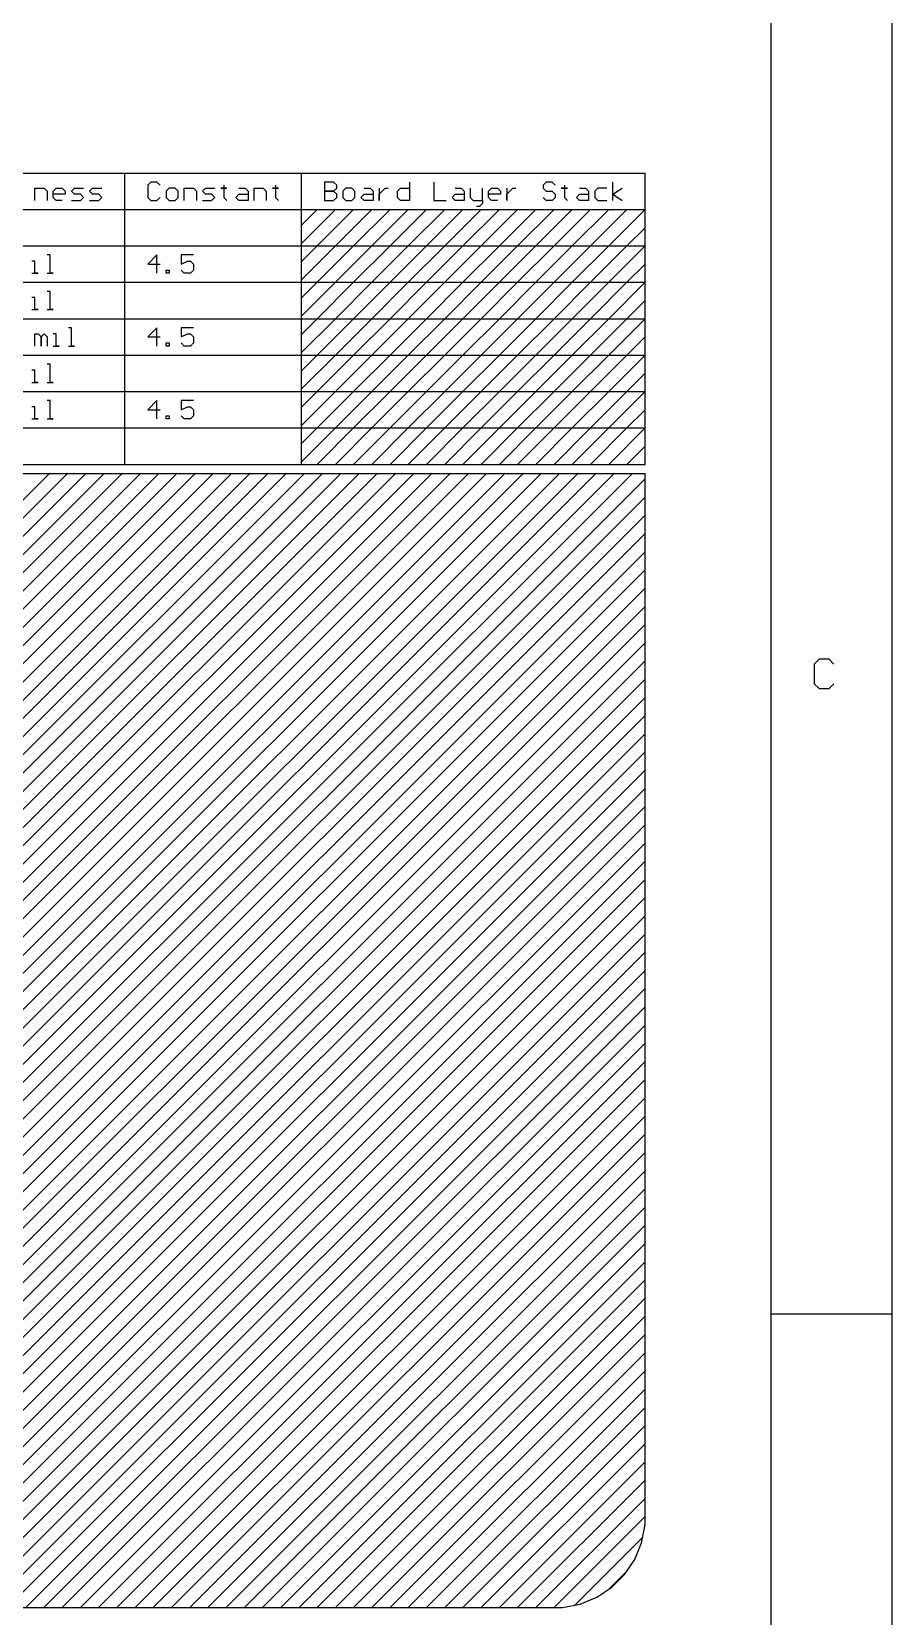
# Model space of a CAD drawing. Header units: millimetres. Extents: x -1.9 to 9.1, y -3.1 to 5.4.
# Drawn here: x 7.664 to 9.081, y -1.434 to 1.177 of the extents above; entities that cross this region are included whole.
import ezdxf

# ---------------------------------------------------------------- set-up
doc = ezdxf.new("R2010")
doc.units = ezdxf.units.MM
doc.header["$MEASUREMENT"] = 0
doc.layers.add('Mechanical11', color=56, linetype='Continuous')
doc.layers.add('Mechanical28', color=56, linetype='Continuous')

msp = doc.modelspace()

# ---------------------------------------------------------------- linework, layer by layer
at = {"layer": 'Mechanical11'}
for p, q in [((9.081, -3.06), (9.081, 5.4396)), ((9.081, -3.06), (9.081, 5.4396)), ((8.8813, -2.8599), (8.8813, 5.2395)), ((8.8813, -2.8599), (8.8813, 5.2395)), ((8.9607, 0.1432), (8.9526, 0.1352)), ((8.9526, 0.1352), (8.9526, 0.1029)), ((8.9768, 0.1432), (8.9607, 0.1432)), ((8.9848, 0.1352), (8.9768, 0.1432)), ((8.9526, 0.1029), (8.9607, 0.0949)), ((8.9607, 0.0949), (8.9768, 0.0949)), ((8.9768, 0.0949), (8.9848, 0.1029)), ((8.8813, -0.9352), (9.081, -0.9352))]:
    msp.add_line(p, q, dxfattribs=at)
at = {"layer": 'Mechanical28'}
for p, q in [((6.2386, 0.9445), (8.674, 0.9445)), ((7.8172, 0.4645), (7.8172, 0.9445)), ((8.1081, 0.4645), (8.1081, 0.9445)), ((8.674, 0.4645), (8.674, 0.9445)), ((7.6693, 0.8995), (7.6693, 0.9195)), ((7.6693, 0.9195), (7.6842, 0.9195)), ((7.6842, 0.9195), (7.6892, 0.9145)), ((7.6892, 0.9145), (7.6892, 0.8995)), ((7.6992, 0.9145), (7.7042, 0.9195)), ((7.6992, 0.9045), (7.6992, 0.9145)), ((7.7042, 0.9195), (7.7142, 0.9195)), ((7.7142, 0.9195), (7.7192, 0.9145)), ((7.7192, 0.9145), (7.7192, 0.9095)), ((7.7292, 0.9145), (7.7342, 0.9195)), ((7.7342, 0.9095), (7.7292, 0.9145)), ((7.7342, 0.9195), (7.7492, 0.9195)), ((7.7592, 0.9145), (7.7642, 0.9195)), ((7.7642, 0.9095), (7.7592, 0.9145)), ((7.7642, 0.9195), (7.7792, 0.9195)), ((7.8602, 0.9295), (7.8552, 0.9245)), ((7.8552, 0.9245), (7.8552, 0.9045)), ((7.8702, 0.9295), (7.8602, 0.9295)), ((7.8752, 0.9245), (7.8702, 0.9295)), ((7.8902, 0.9195), (7.8852, 0.9145)), ((7.8852, 0.9145), (7.8852, 0.9045)), ((7.9002, 0.9195), (7.8902, 0.9195)), ((7.9052, 0.9145), (7.9002, 0.9195)), ((7.9052, 0.9045), (7.9052, 0.9145)), ((7.9152, 0.8995), (7.9152, 0.9195)), ((7.9152, 0.9195), (7.9302, 0.9195)), ((7.9302, 0.9195), (7.9352, 0.9145)), ((7.9352, 0.9145), (7.9352, 0.8995)), ((7.9452, 0.9145), (7.9502, 0.9195)), ((7.9502, 0.9095), (7.9452, 0.9145)), ((7.9502, 0.9195), (7.9652, 0.9195)), ((7.9802, 0.9195), (7.9752, 0.9195)), ((7.9752, 0.9195), (7.9852, 0.9195)), ((7.9802, 0.9245), (7.9802, 0.9195)), ((7.9852, 0.9195), (7.9802, 0.9195)), ((7.9802, 0.9195), (7.9802, 0.9045)), ((8.0052, 0.9195), (8.0152, 0.9195)), ((8.0152, 0.9195), (8.0202, 0.9145)), ((8.0202, 0.9145), (8.0202, 0.8995)), ((8.0302, 0.8995), (8.0302, 0.9195)), ((8.0302, 0.9195), (8.0452, 0.9195)), ((8.0452, 0.9195), (8.0502, 0.9145)), ((8.0502, 0.9145), (8.0502, 0.8995)), ((8.0652, 0.9195), (8.0602, 0.9195)), ((8.0602, 0.9195), (8.0701, 0.9195)), ((8.0652, 0.9245), (8.0652, 0.9195)), ((8.0701, 0.9195), (8.0652, 0.9195)), ((8.0652, 0.9195), (8.0652, 0.9045)), ((8.1461, 0.9295), (8.1461, 0.8995)), ((8.1611, 0.9295), (8.1461, 0.9295)), ((8.1611, 0.9145), (8.1461, 0.9145)), ((8.1461, 0.9145), (8.1611, 0.9145)), ((8.1661, 0.9245), (8.1611, 0.9295)), ((8.1611, 0.9145), (8.1661, 0.9195)), ((8.1661, 0.9095), (8.1611, 0.9145)), ((8.1661, 0.9195), (8.1661, 0.9245)), ((8.1811, 0.9195), (8.1761, 0.9145)), ((8.1761, 0.9145), (8.1761, 0.9045)), ((8.1911, 0.9195), (8.1811, 0.9195)), ((8.1961, 0.9145), (8.1911, 0.9195)), ((8.1961, 0.9045), (8.1961, 0.9145)), ((8.2111, 0.9195), (8.2211, 0.9195)), ((8.2211, 0.9195), (8.2261, 0.9145)), ((8.2261, 0.9145), (8.2261, 0.8995)), ((8.2361, 0.9195), (8.2361, 0.8995)), ((8.2361, 0.9095), (8.2411, 0.9145)), ((8.2411, 0.9145), (8.2461, 0.9195)), ((8.2461, 0.9195), (8.2511, 0.9195)), ((8.2661, 0.9145), (8.2711, 0.9195)), ((8.2661, 0.9045), (8.2661, 0.9145)), ((8.2711, 0.9195), (8.2861, 0.9195)), ((8.2861, 0.9295), (8.2861, 0.8995)), ((8.3261, 0.9295), (8.3261, 0.8995)), ((8.3611, 0.9195), (8.3711, 0.9195)), ((8.3711, 0.9195), (8.3761, 0.9145)), ((8.3761, 0.9145), (8.3761, 0.8995)), ((8.3861, 0.9195), (8.3861, 0.9045)), ((8.4061, 0.8995), (8.4061, 0.9195)), ((8.4161, 0.9145), (8.4211, 0.9195)), ((8.4161, 0.9045), (8.4161, 0.9145)), ((8.4211, 0.9195), (8.4311, 0.9195)), ((8.4311, 0.9195), (8.4361, 0.9145)), ((8.4361, 0.9145), (8.4361, 0.9095)), ((8.4461, 0.9195), (8.4461, 0.8995)), ((8.4461, 0.9095), (8.4511, 0.9145)), ((8.4511, 0.9145), (8.456, 0.9195)), ((8.456, 0.9195), (8.461, 0.9195)), ((8.511, 0.9295), (8.506, 0.9245)), ((8.506, 0.9245), (8.506, 0.9195)), ((8.506, 0.9195), (8.511, 0.9145)), ((8.521, 0.9295), (8.511, 0.9295)), ((8.511, 0.9145), (8.521, 0.9145)), ((8.526, 0.9245), (8.521, 0.9295)), ((8.521, 0.9145), (8.526, 0.9095)), ((8.541, 0.9195), (8.536, 0.9195)), ((8.536, 0.9195), (8.546, 0.9195)), ((8.541, 0.9245), (8.541, 0.9195)), ((8.546, 0.9195), (8.541, 0.9195)), ((8.541, 0.9195), (8.541, 0.9045)), ((8.566, 0.9195), (8.576, 0.9195)), ((8.576, 0.9195), (8.581, 0.9145)), ((8.581, 0.9145), (8.581, 0.8995)), ((8.596, 0.9195), (8.591, 0.9145)), ((8.591, 0.9145), (8.591, 0.9045)), ((8.611, 0.9195), (8.596, 0.9195)), ((8.621, 0.8995), (8.621, 0.9295)), ((8.621, 0.9095), (8.636, 0.9195)), ((7.7192, 0.9095), (7.6992, 0.9095)), ((7.7042, 0.8995), (7.6992, 0.9045)), ((7.7142, 0.8995), (7.7042, 0.8995)), ((7.7292, 0.8995), (7.7442, 0.8995)), ((7.7442, 0.9095), (7.7342, 0.9095)), ((7.7492, 0.9045), (7.7442, 0.9095)), ((7.7442, 0.8995), (7.7492, 0.9045)), ((7.7592, 0.8995), (7.7742, 0.8995)), ((7.7742, 0.9095), (7.7642, 0.9095)), ((7.7792, 0.9045), (7.7742, 0.9095)), ((7.7742, 0.8995), (7.7792, 0.9045)), ((7.8552, 0.9045), (7.8602, 0.8995)), ((7.8602, 0.8995), (7.8702, 0.8995)), ((7.8702, 0.8995), (7.8752, 0.9045)), ((7.8852, 0.9045), (7.8902, 0.8995)), ((7.8902, 0.8995), (7.9002, 0.8995)), ((7.9002, 0.8995), (7.9052, 0.9045)), ((7.9452, 0.8995), (7.9602, 0.8995)), ((7.9602, 0.9095), (7.9502, 0.9095)), ((7.9652, 0.9045), (7.9602, 0.9095)), ((7.9602, 0.8995), (7.9652, 0.9045)), ((7.9802, 0.9045), (7.9852, 0.8995)), ((8.0002, 0.9045), (8.0052, 0.9095)), ((8.0052, 0.8995), (8.0002, 0.9045)), ((8.0052, 0.9095), (8.0202, 0.9095)), ((8.0202, 0.8995), (8.0052, 0.8995)), ((8.0652, 0.9045), (8.0701, 0.8995)), ((8.1461, 0.8995), (8.1611, 0.8995)), ((8.1611, 0.8995), (8.1661, 0.9045)), ((8.1661, 0.9045), (8.1661, 0.9095)), ((8.1761, 0.9045), (8.1811, 0.8995)), ((8.1811, 0.8995), (8.1911, 0.8995)), ((8.1911, 0.8995), (8.1961, 0.9045)), ((8.2061, 0.9045), (8.2111, 0.9095)), ((8.2111, 0.8995), (8.2061, 0.9045)), ((8.2111, 0.9095), (8.2261, 0.9095)), ((8.2261, 0.8995), (8.2111, 0.8995)), ((8.2361, 0.8995), (8.2361, 0.9095)), ((8.2711, 0.8995), (8.2661, 0.9045)), ((8.2861, 0.8995), (8.2711, 0.8995)), ((8.3261, 0.8995), (8.3461, 0.8995)), ((8.3561, 0.9045), (8.3611, 0.9095)), ((8.3611, 0.8995), (8.3561, 0.9045)), ((8.3611, 0.9095), (8.3761, 0.9095)), ((8.3761, 0.8995), (8.3611, 0.8995)), ((8.3861, 0.9045), (8.3911, 0.8995)), ((8.3911, 0.8995), (8.4061, 0.8995)), ((8.4011, 0.8895), (8.3961, 0.8895)), ((8.4061, 0.8945), (8.4011, 0.8895)), ((8.4061, 0.8995), (8.4061, 0.8945)), ((8.4361, 0.9095), (8.4161, 0.9095)), ((8.4211, 0.8995), (8.4161, 0.9045)), ((8.4311, 0.8995), (8.4211, 0.8995)), ((8.4461, 0.8995), (8.4461, 0.9095)), ((8.511, 0.8995), (8.506, 0.9045)), ((8.521, 0.8995), (8.511, 0.8995)), ((8.526, 0.9045), (8.521, 0.8995)), ((8.526, 0.9095), (8.526, 0.9045)), ((8.541, 0.9045), (8.546, 0.8995)), ((8.561, 0.9045), (8.566, 0.9095)), ((8.566, 0.8995), (8.561, 0.9045)), ((8.566, 0.9095), (8.581, 0.9095)), ((8.581, 0.8995), (8.566, 0.8995)), ((8.591, 0.9045), (8.596, 0.8995)), ((8.596, 0.8995), (8.611, 0.8995)), ((8.621, 0.9095), (8.636, 0.8995)), ((6.2386, 0.8845), (8.674, 0.8845)), ((8.1081, 0.8287), (8.164, 0.8845)), ((8.1081, 0.8587), (8.134, 0.8845)), ((8.134, 0.8245), (8.194, 0.8845)), ((8.164, 0.8245), (8.224, 0.8845)), ((8.194, 0.8245), (8.254, 0.8845)), ((8.224, 0.8245), (8.284, 0.8845)), ((8.254, 0.8245), (8.314, 0.8845)), ((8.284, 0.8245), (8.344, 0.8845)), ((8.314, 0.8245), (8.374, 0.8845)), ((8.344, 0.8245), (8.404, 0.8845)), ((8.374, 0.8245), (8.434, 0.8845)), ((8.404, 0.8245), (8.464, 0.8845)), ((8.434, 0.8245), (8.494, 0.8845)), ((8.464, 0.8245), (8.524, 0.8845)), ((8.494, 0.8245), (8.554, 0.8845)), ((8.524, 0.8245), (8.584, 0.8845)), ((8.554, 0.8245), (8.614, 0.8845)), ((8.584, 0.8245), (8.644, 0.8845)), ((8.614, 0.8245), (8.674, 0.8845)), ((8.644, 0.8245), (8.674, 0.8545)), ((7.4863, 0.8245), (7.8172, 0.8245)), ((7.6942, 0.8095), (7.6892, 0.8095)), ((7.6942, 0.7795), (7.6942, 0.8095)), ((7.8172, 0.8245), (8.1081, 0.8245)), ((7.8702, 0.8095), (7.8552, 0.7945)), ((7.8702, 0.7795), (7.8702, 0.8095)), ((7.9302, 0.8095), (7.9102, 0.8095)), ((7.9102, 0.8095), (7.9102, 0.7945)), ((8.1081, 0.7687), (8.164, 0.8245)), ((8.1081, 0.7987), (8.134, 0.8245)), ((8.1081, 0.8245), (8.674, 0.8245)), ((8.134, 0.7645), (8.194, 0.8245)), ((8.164, 0.7645), (8.224, 0.8245)), ((8.194, 0.7645), (8.254, 0.8245)), ((8.224, 0.7645), (8.284, 0.8245)), ((8.254, 0.7645), (8.314, 0.8245)), ((8.284, 0.7645), (8.344, 0.8245)), ((8.314, 0.7645), (8.374, 0.8245)), ((8.344, 0.7645), (8.404, 0.8245)), ((8.374, 0.7645), (8.434, 0.8245)), ((8.404, 0.7645), (8.464, 0.8245)), ((8.434, 0.7645), (8.494, 0.8245)), ((8.464, 0.7645), (8.524, 0.8245)), ((8.494, 0.7645), (8.554, 0.8245)), ((8.524, 0.7645), (8.584, 0.8245)), ((8.554, 0.7645), (8.614, 0.8245)), ((8.584, 0.7645), (8.644, 0.8245)), ((8.614, 0.7645), (8.674, 0.8245)), ((7.6693, 0.7995), (7.6643, 0.7995)), ((7.6693, 0.7795), (7.6693, 0.7995)), ((7.8552, 0.7945), (7.8752, 0.7945)), ((7.8852, 0.7795), (7.8852, 0.7845)), ((7.8852, 0.7845), (7.8902, 0.7845)), ((7.8902, 0.7845), (7.8902, 0.7795)), ((7.9102, 0.7945), (7.9202, 0.7995)), ((7.9152, 0.7795), (7.9102, 0.7845)), ((7.9202, 0.7995), (7.9252, 0.7995)), ((7.9252, 0.7995), (7.9302, 0.7945)), ((7.9302, 0.7845), (7.9252, 0.7795)), ((7.9302, 0.7945), (7.9302, 0.7845)), ((8.644, 0.7645), (8.674, 0.7945)), ((7.4863, 0.7645), (7.8172, 0.7645)), ((7.6643, 0.7795), (7.6743, 0.7795)), ((7.6743, 0.7795), (7.6693, 0.7795)), ((7.6892, 0.7795), (7.6992, 0.7795)), ((7.6992, 0.7795), (7.6942, 0.7795)), ((7.8172, 0.7645), (8.1081, 0.7645)), ((7.8902, 0.7795), (7.8852, 0.7795)), ((7.9252, 0.7795), (7.9152, 0.7795)), ((8.1081, 0.7087), (8.164, 0.7645)), ((8.1081, 0.7387), (8.134, 0.7645)), ((8.1081, 0.7645), (8.674, 0.7645)), ((8.134, 0.7045), (8.194, 0.7645)), ((8.164, 0.7045), (8.224, 0.7645)), ((8.194, 0.7045), (8.254, 0.7645)), ((8.224, 0.7045), (8.284, 0.7645)), ((8.254, 0.7045), (8.314, 0.7645)), ((8.284, 0.7045), (8.344, 0.7645)), ((8.314, 0.7045), (8.374, 0.7645)), ((8.344, 0.7045), (8.404, 0.7645)), ((8.374, 0.7045), (8.434, 0.7645)), ((8.404, 0.7045), (8.464, 0.7645)), ((8.434, 0.7045), (8.494, 0.7645)), ((8.464, 0.7045), (8.524, 0.7645)), ((8.494, 0.7045), (8.554, 0.7645)), ((8.524, 0.7045), (8.584, 0.7645)), ((8.554, 0.7045), (8.614, 0.7645)), ((8.584, 0.7045), (8.644, 0.7645)), ((8.614, 0.7045), (8.674, 0.7645)), ((7.6693, 0.7395), (7.6643, 0.7395)), ((7.6693, 0.7195), (7.6693, 0.7395)), ((7.6942, 0.7495), (7.6892, 0.7495)), ((7.6942, 0.7195), (7.6942, 0.7495)), ((8.644, 0.7045), (8.674, 0.7345)), ((7.6643, 0.7195), (7.6743, 0.7195)), ((7.6743, 0.7195), (7.6693, 0.7195)), ((7.6892, 0.7195), (7.6992, 0.7195)), ((7.6992, 0.7195), (7.6942, 0.7195)), ((7.4863, 0.7045), (7.8172, 0.7045)), ((7.6693, 0.6595), (7.6693, 0.6795)), ((7.6693, 0.6795), (7.6743, 0.6795)), ((7.6743, 0.6795), (7.6793, 0.6745)), ((7.6793, 0.6745), (7.6842, 0.6795)), ((7.6842, 0.6795), (7.6892, 0.6745)), ((7.7042, 0.6795), (7.6992, 0.6795)), ((7.7042, 0.6595), (7.7042, 0.6795)), ((7.7292, 0.6895), (7.7242, 0.6895)), ((7.7292, 0.6595), (7.7292, 0.6895)), ((7.8172, 0.7045), (8.1081, 0.7045)), ((7.8702, 0.6895), (7.8552, 0.6745)), ((7.8702, 0.6595), (7.8702, 0.6895)), ((7.9302, 0.6895), (7.9102, 0.6895)), ((7.9102, 0.6895), (7.9102, 0.6745)), ((7.9102, 0.6745), (7.9202, 0.6795)), ((7.9202, 0.6795), (7.9252, 0.6795)), ((7.9252, 0.6795), (7.9302, 0.6745)), ((8.1081, 0.6487), (8.164, 0.7045)), ((8.1081, 0.6787), (8.134, 0.7045)), ((8.1081, 0.7045), (8.674, 0.7045)), ((8.134, 0.6445), (8.194, 0.7045)), ((8.164, 0.6445), (8.224, 0.7045)), ((8.194, 0.6445), (8.254, 0.7045)), ((8.224, 0.6445), (8.284, 0.7045)), ((8.254, 0.6445), (8.314, 0.7045)), ((8.284, 0.6445), (8.344, 0.7045)), ((8.314, 0.6445), (8.374, 0.7045)), ((8.344, 0.6445), (8.404, 0.7045)), ((8.374, 0.6445), (8.434, 0.7045)), ((8.404, 0.6445), (8.464, 0.7045)), ((8.434, 0.6445), (8.494, 0.7045)), ((8.464, 0.6445), (8.524, 0.7045)), ((8.494, 0.6445), (8.554, 0.7045)), ((8.524, 0.6445), (8.584, 0.7045)), ((8.554, 0.6445), (8.614, 0.7045)), ((8.584, 0.6445), (8.644, 0.7045)), ((8.614, 0.6445), (8.674, 0.7045)), ((7.6793, 0.6745), (7.6793, 0.6595)), ((7.6793, 0.6595), (7.6793, 0.6745)), ((7.6892, 0.6745), (7.6892, 0.6595)), ((7.6992, 0.6595), (7.7092, 0.6595)), ((7.7092, 0.6595), (7.7042, 0.6595)), ((7.7242, 0.6595), (7.7342, 0.6595)), ((7.7342, 0.6595), (7.7292, 0.6595)), ((7.8552, 0.6745), (7.8752, 0.6745)), ((7.8852, 0.6595), (7.8852, 0.6645)), ((7.8852, 0.6645), (7.8902, 0.6645)), ((7.8902, 0.6595), (7.8852, 0.6595)), ((7.8902, 0.6645), (7.8902, 0.6595)), ((7.9152, 0.6595), (7.9102, 0.6645)), ((7.9252, 0.6595), (7.9152, 0.6595)), ((7.9302, 0.6645), (7.9252, 0.6595)), ((7.9302, 0.6745), (7.9302, 0.6645)), ((8.644, 0.6445), (8.674, 0.6745)), ((7.4863, 0.6445), (7.8172, 0.6445)), ((7.6942, 0.6295), (7.6892, 0.6295)), ((7.6942, 0.5995), (7.6942, 0.6295)), ((7.8172, 0.6445), (8.1081, 0.6445)), ((8.1081, 0.5887), (8.164, 0.6445)), ((8.1081, 0.6187), (8.134, 0.6445)), ((8.1081, 0.6445), (8.674, 0.6445)), ((8.134, 0.5845), (8.194, 0.6445)), ((8.164, 0.5845), (8.224, 0.6445)), ((8.194, 0.5845), (8.254, 0.6445)), ((8.224, 0.5845), (8.284, 0.6445)), ((8.254, 0.5845), (8.314, 0.6445)), ((8.284, 0.5845), (8.344, 0.6445)), ((8.314, 0.5845), (8.374, 0.6445)), ((8.344, 0.5845), (8.404, 0.6445)), ((8.374, 0.5845), (8.434, 0.6445)), ((8.404, 0.5845), (8.464, 0.6445)), ((8.434, 0.5845), (8.494, 0.6445)), ((8.464, 0.5845), (8.524, 0.6445)), ((8.494, 0.5845), (8.554, 0.6445)), ((8.524, 0.5845), (8.584, 0.6445)), ((8.554, 0.5845), (8.614, 0.6445)), ((8.584, 0.5845), (8.644, 0.6445)), ((8.614, 0.5845), (8.674, 0.6445)), ((7.6693, 0.6195), (7.6643, 0.6195)), ((7.6693, 0.5995), (7.6693, 0.6195)), ((8.644, 0.5845), (8.674, 0.6145)), ((7.4863, 0.5845), (7.8172, 0.5845)), ((7.6643, 0.5995), (7.6743, 0.5995)), ((7.6743, 0.5995), (7.6693, 0.5995)), ((7.6892, 0.5995), (7.6992, 0.5995)), ((7.6992, 0.5995), (7.6942, 0.5995)), ((7.8172, 0.5845), (8.1081, 0.5845)), ((8.1081, 0.5287), (8.164, 0.5845)), ((8.1081, 0.5587), (8.134, 0.5845)), ((8.1081, 0.5845), (8.674, 0.5845)), ((8.134, 0.5245), (8.194, 0.5845)), ((8.164, 0.5245), (8.224, 0.5845)), ((8.194, 0.5245), (8.254, 0.5845)), ((8.224, 0.5245), (8.284, 0.5845)), ((8.254, 0.5245), (8.314, 0.5845)), ((8.284, 0.5245), (8.344, 0.5845)), ((8.314, 0.5245), (8.374, 0.5845)), ((8.344, 0.5245), (8.404, 0.5845)), ((8.374, 0.5245), (8.434, 0.5845)), ((8.404, 0.5245), (8.464, 0.5845)), ((8.434, 0.5245), (8.494, 0.5845)), ((8.464, 0.5245), (8.524, 0.5845)), ((8.494, 0.5245), (8.554, 0.5845)), ((8.524, 0.5245), (8.584, 0.5845)), ((8.554, 0.5245), (8.614, 0.5845)), ((8.584, 0.5245), (8.644, 0.5845)), ((8.614, 0.5245), (8.674, 0.5845)), ((7.6693, 0.5595), (7.6643, 0.5595)), ((7.6693, 0.5395), (7.6693, 0.5595)), ((7.6942, 0.5695), (7.6892, 0.5695)), ((7.6942, 0.5395), (7.6942, 0.5695)), ((7.8702, 0.5695), (7.8552, 0.5545)), ((7.8552, 0.5545), (7.8752, 0.5545)), ((7.8702, 0.5395), (7.8702, 0.5695)), ((7.9302, 0.5695), (7.9102, 0.5695)), ((7.9102, 0.5695), (7.9102, 0.5545)), ((7.9102, 0.5545), (7.9202, 0.5595)), ((7.9202, 0.5595), (7.9252, 0.5595)), ((7.9252, 0.5595), (7.9302, 0.5545)), ((7.9302, 0.5545), (7.9302, 0.5445)), ((8.644, 0.5245), (8.674, 0.5545)), ((7.4863, 0.5245), (7.8172, 0.5245)), ((7.6643, 0.5395), (7.6743, 0.5395)), ((7.6743, 0.5395), (7.6693, 0.5395)), ((7.6892, 0.5395), (7.6992, 0.5395)), ((7.6992, 0.5395), (7.6942, 0.5395)), ((7.8172, 0.5245), (8.1081, 0.5245)), ((7.8852, 0.5395), (7.8852, 0.5445)), ((7.8852, 0.5445), (7.8902, 0.5445)), ((7.8902, 0.5395), (7.8852, 0.5395)), ((7.8902, 0.5445), (7.8902, 0.5395)), ((7.9152, 0.5395), (7.9102, 0.5445)), ((7.9252, 0.5395), (7.9152, 0.5395)), ((7.9302, 0.5445), (7.9252, 0.5395)), ((8.1081, 0.4687), (8.164, 0.5245)), ((8.1081, 0.4987), (8.134, 0.5245)), ((8.1081, 0.5245), (8.674, 0.5245)), ((8.134, 0.4645), (8.194, 0.5245)), ((8.164, 0.4645), (8.224, 0.5245)), ((8.194, 0.4645), (8.254, 0.5245)), ((8.224, 0.4645), (8.284, 0.5245)), ((8.254, 0.4645), (8.314, 0.5245)), ((8.284, 0.4645), (8.344, 0.5245)), ((8.314, 0.4645), (8.374, 0.5245)), ((8.344, 0.4645), (8.404, 0.5245)), ((8.374, 0.4645), (8.434, 0.5245)), ((8.404, 0.4645), (8.464, 0.5245)), ((8.434, 0.4645), (8.494, 0.5245)), ((8.464, 0.4645), (8.524, 0.5245)), ((8.494, 0.4645), (8.554, 0.5245)), ((8.524, 0.4645), (8.584, 0.5245)), ((8.554, 0.4645), (8.614, 0.5245)), ((8.584, 0.4645), (8.644, 0.5245)), ((8.614, 0.4645), (8.674, 0.5245)), ((8.644, 0.4645), (8.674, 0.4945)), ((6.2386, -1.2748), (7.9635, 0.4501)), ((6.2386, -1.2448), (7.9335, 0.4501)), ((6.2386, -1.2148), (7.9035, 0.4501)), ((6.2386, -1.1848), (7.8735, 0.4501)), ((6.2386, -1.1548), (7.8435, 0.4501)), ((6.2386, -1.1248), (7.8135, 0.4501)), ((6.2386, -1.0948), (7.7835, 0.4501)), ((6.2386, -1.0648), (7.7535, 0.4501)), ((6.2386, -1.0348), (7.7235, 0.4501)), ((6.2386, -1.0048), (7.6935, 0.4501)), ((6.2386, 0.4495), (8.674, 0.4495)), ((6.2421, -1.3014), (7.9935, 0.4501)), ((6.2491, -1.3244), (8.0235, 0.4501)), ((6.2586, -1.3449), (8.0535, 0.4501)), ((6.2706, -1.3629), (8.0835, 0.4501)), ((6.2852, -1.3783), (8.1135, 0.4501)), ((6.3015, -1.3919), (8.1435, 0.4501)), ((6.3197, -1.4037), (8.1735, 0.4501)), ((6.341, -1.4125), (8.2035, 0.4501)), ((6.3651, -1.4183), (8.2335, 0.4501)), ((6.3935, -1.42), (8.2635, 0.4501)), ((6.4235, -1.42), (8.2935, 0.4501)), ((6.4535, -1.42), (8.3235, 0.4501)), ((6.4835, -1.42), (8.3535, 0.4501)), ((6.5135, -1.42), (8.3835, 0.4501)), ((6.5435, -1.42), (8.4135, 0.4501)), ((6.5735, -1.42), (8.4435, 0.4501)), ((6.6035, -1.42), (8.4735, 0.4501)), ((6.6335, -1.42), (8.5035, 0.4501)), ((6.6635, -1.42), (8.5335, 0.4501)), ((6.6935, -1.42), (8.5635, 0.4501)), ((6.7235, -1.42), (8.5935, 0.4501)), ((6.7535, -1.42), (8.6235, 0.4501)), ((6.7835, -1.42), (8.6535, 0.4501)), ((7.4863, 0.4645), (7.8172, 0.4645)), ((7.8172, 0.4645), (8.1081, 0.4645)), ((8.1081, 0.4645), (8.674, 0.4645)), ((8.674, -1.2684), (8.674, 0.4495)), ((6.8135, -1.42), (8.674, 0.4405)), ((6.8435, -1.42), (8.674, 0.4105)), ((6.8735, -1.42), (8.674, 0.3805)), ((6.9035, -1.42), (8.674, 0.3505)), ((6.9335, -1.42), (8.674, 0.3205)), ((6.9635, -1.42), (8.674, 0.2905)), ((6.9935, -1.42), (8.674, 0.2605)), ((7.0235, -1.42), (8.674, 0.2305)), ((7.0535, -1.42), (8.674, 0.2005)), ((7.0835, -1.42), (8.674, 0.1705)), ((7.1135, -1.42), (8.674, 0.1405)), ((7.1435, -1.42), (8.674, 0.1105)), ((7.1735, -1.42), (8.674, 0.0805)), ((7.2035, -1.42), (8.674, 0.0505)), ((7.2335, -1.42), (8.674, 0.0205)), ((7.2635, -1.42), (8.674, -0.0095)), ((7.2935, -1.42), (8.674, -0.0395)), ((7.3235, -1.42), (8.674, -0.0695)), ((7.3535, -1.42), (8.674, -0.0995)), ((7.3835, -1.42), (8.674, -0.1295)), ((7.4135, -1.42), (8.674, -0.1595)), ((7.4435, -1.42), (8.674, -0.1895)), ((7.4735, -1.42), (8.674, -0.2195)), ((7.5035, -1.42), (8.674, -0.2495)), ((7.5335, -1.42), (8.674, -0.2795)), ((7.5635, -1.42), (8.674, -0.3095)), ((7.5935, -1.42), (8.674, -0.3395)), ((7.6235, -1.42), (8.674, -0.3695)), ((7.6535, -1.42), (8.674, -0.3995)), ((7.6835, -1.42), (8.674, -0.4295)), ((7.7135, -1.42), (8.674, -0.4595)), ((7.7435, -1.42), (8.674, -0.4895)), ((7.7735, -1.42), (8.674, -0.5195)), ((7.8035, -1.42), (8.674, -0.5495)), ((7.8335, -1.42), (8.674, -0.5795)), ((7.8635, -1.42), (8.674, -0.6095)), ((7.8935, -1.42), (8.674, -0.6395)), ((7.9235, -1.42), (8.674, -0.6695)), ((7.9535, -1.42), (8.674, -0.6995)), ((7.9835, -1.42), (8.674, -0.7295)), ((8.0135, -1.42), (8.674, -0.7595)), ((8.0435, -1.42), (8.674, -0.7895)), ((8.0735, -1.42), (8.674, -0.8195)), ((8.1035, -1.42), (8.674, -0.8495)), ((8.1335, -1.42), (8.674, -0.8795)), ((8.1635, -1.42), (8.674, -0.9095)), ((8.1935, -1.42), (8.674, -0.9395)), ((8.2235, -1.42), (8.674, -0.9695)), ((8.2535, -1.42), (8.674, -0.9995)), ((8.2835, -1.42), (8.674, -1.0295)), ((8.3135, -1.42), (8.674, -1.0595)), ((8.3435, -1.42), (8.674, -1.0895)), ((8.3735, -1.42), (8.674, -1.1195)), ((8.4035, -1.42), (8.674, -1.1495)), ((8.4335, -1.42), (8.674, -1.1795)), ((8.4635, -1.42), (8.674, -1.2095)), ((8.4935, -1.42), (8.674, -1.2395)), ((8.5235, -1.42), (8.674, -1.2695)), ((8.674, -1.2833), (8.674, -1.2684)), ((8.557, -1.4164), (8.6702, -1.3033)), ((8.6682, -1.3125), (8.674, -1.2833)), ((8.6568, -1.34), (8.6682, -1.3125)), ((8.6403, -1.3647), (8.6568, -1.34)), ((8.6123, -1.3911), (8.6449, -1.3586)), ((8.6192, -1.3857), (8.6403, -1.3647)), ((8.567, -1.4137), (8.5945, -1.4023)), ((8.5945, -1.4023), (8.6192, -1.3857)), ((6.3897, -1.4195), (8.523, -1.4195)), ((8.523, -1.4195), (8.5378, -1.4195)), ((8.5378, -1.4195), (8.567, -1.4137))]:
    msp.add_line(p, q, dxfattribs=at)

doc.saveas('drawing.dxf')
